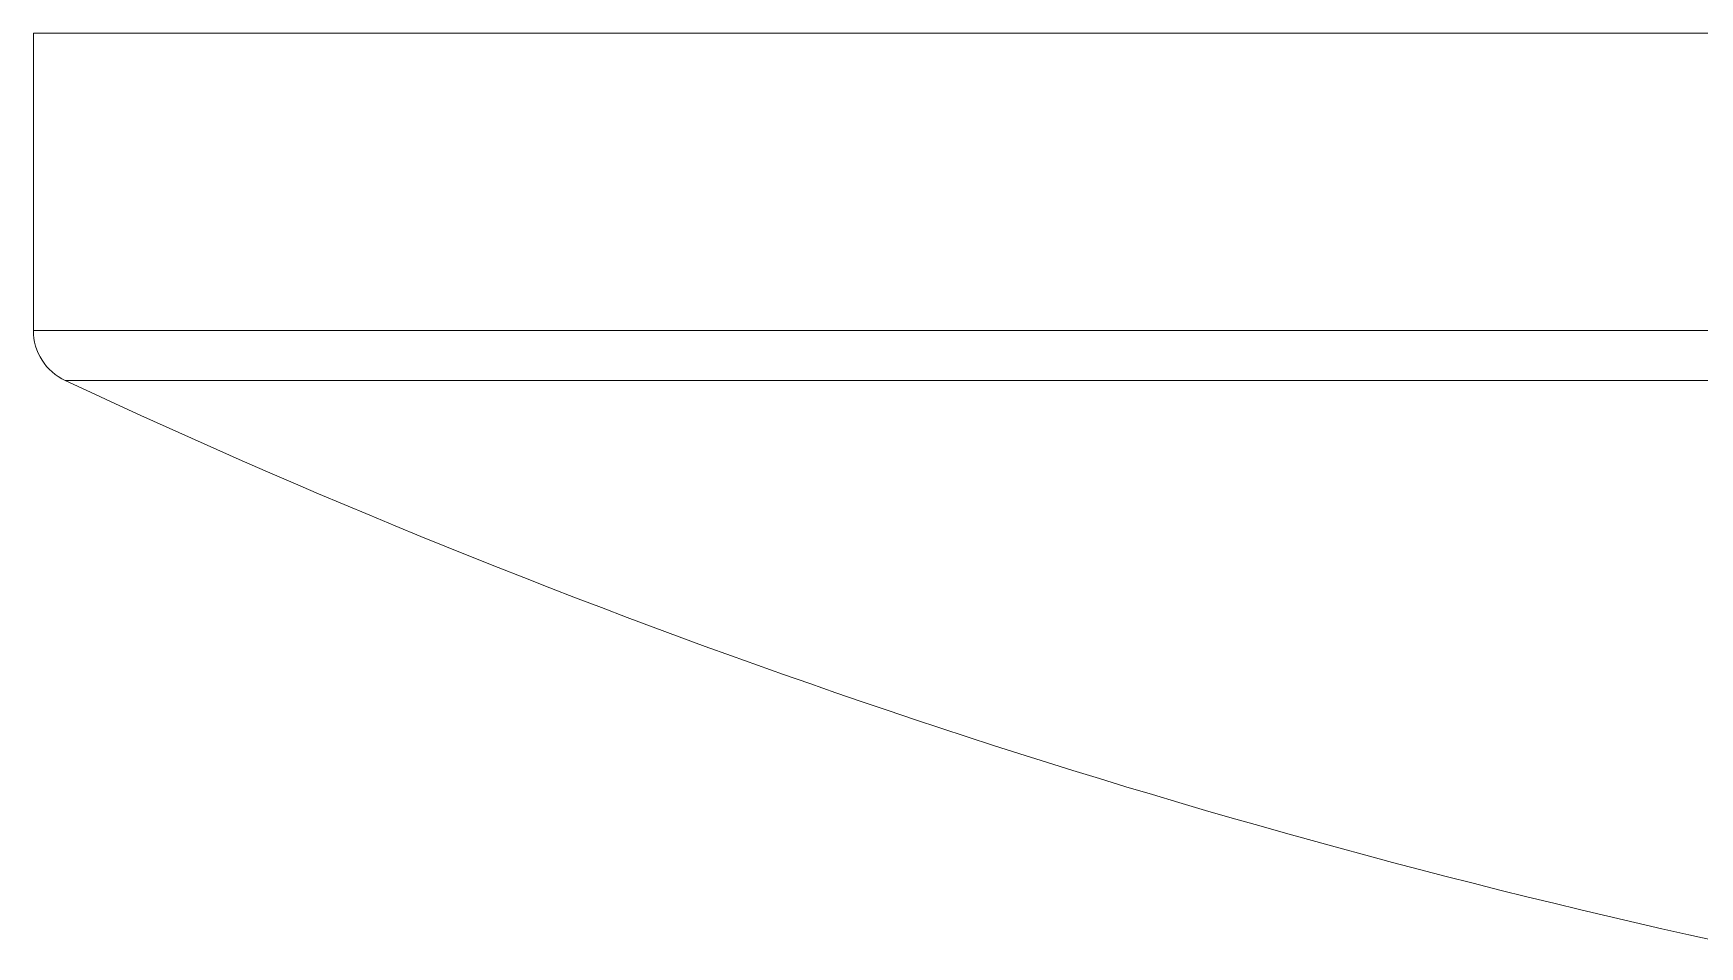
# Model space of a CAD drawing. Header units: millimetres. Extents: x 2915 to 5291, y 1031 to 4391.
# Drawn here: x 3662.66 to 3677.71, y 4038.64 to 4046.88 of the extents above; entities that cross this region are included whole.
import ezdxf

# ---------------------------------------------------------------- set-up
doc = ezdxf.new("R2010")
doc.units = ezdxf.units.MM

msp = doc.modelspace()

# ---------------------------------------------------------------- linework, layer by layer
at = {"linetype": 'Continuous', "lineweight": 18}
for p, q in [((3709.783, 4046.884), (3662.665, 4046.884)), ((3662.665, 4046.884), (3662.665, 4044.201))]:
    msp.add_line(p, q, dxfattribs=at)
at = {"linetype": 'Continuous', "lineweight": 13}
for p, q in [((3709.783, 4044.201), (3662.665, 4044.201)), ((3709.569, 4043.748), (3662.953, 4043.748))]:
    msp.add_line(p, q, dxfattribs=at)
at = {"linetype": 'Continuous', "lineweight": 18}
for centre, radius, start, end in [((3663.165, 4044.201), 0.5, 180, 244.9417), ((3693.28, 4108.612), 71.604, 244.94174, 257.76269)]:
    msp.add_arc(centre, radius, start, end, dxfattribs=at)

doc.saveas('drawing.dxf')
